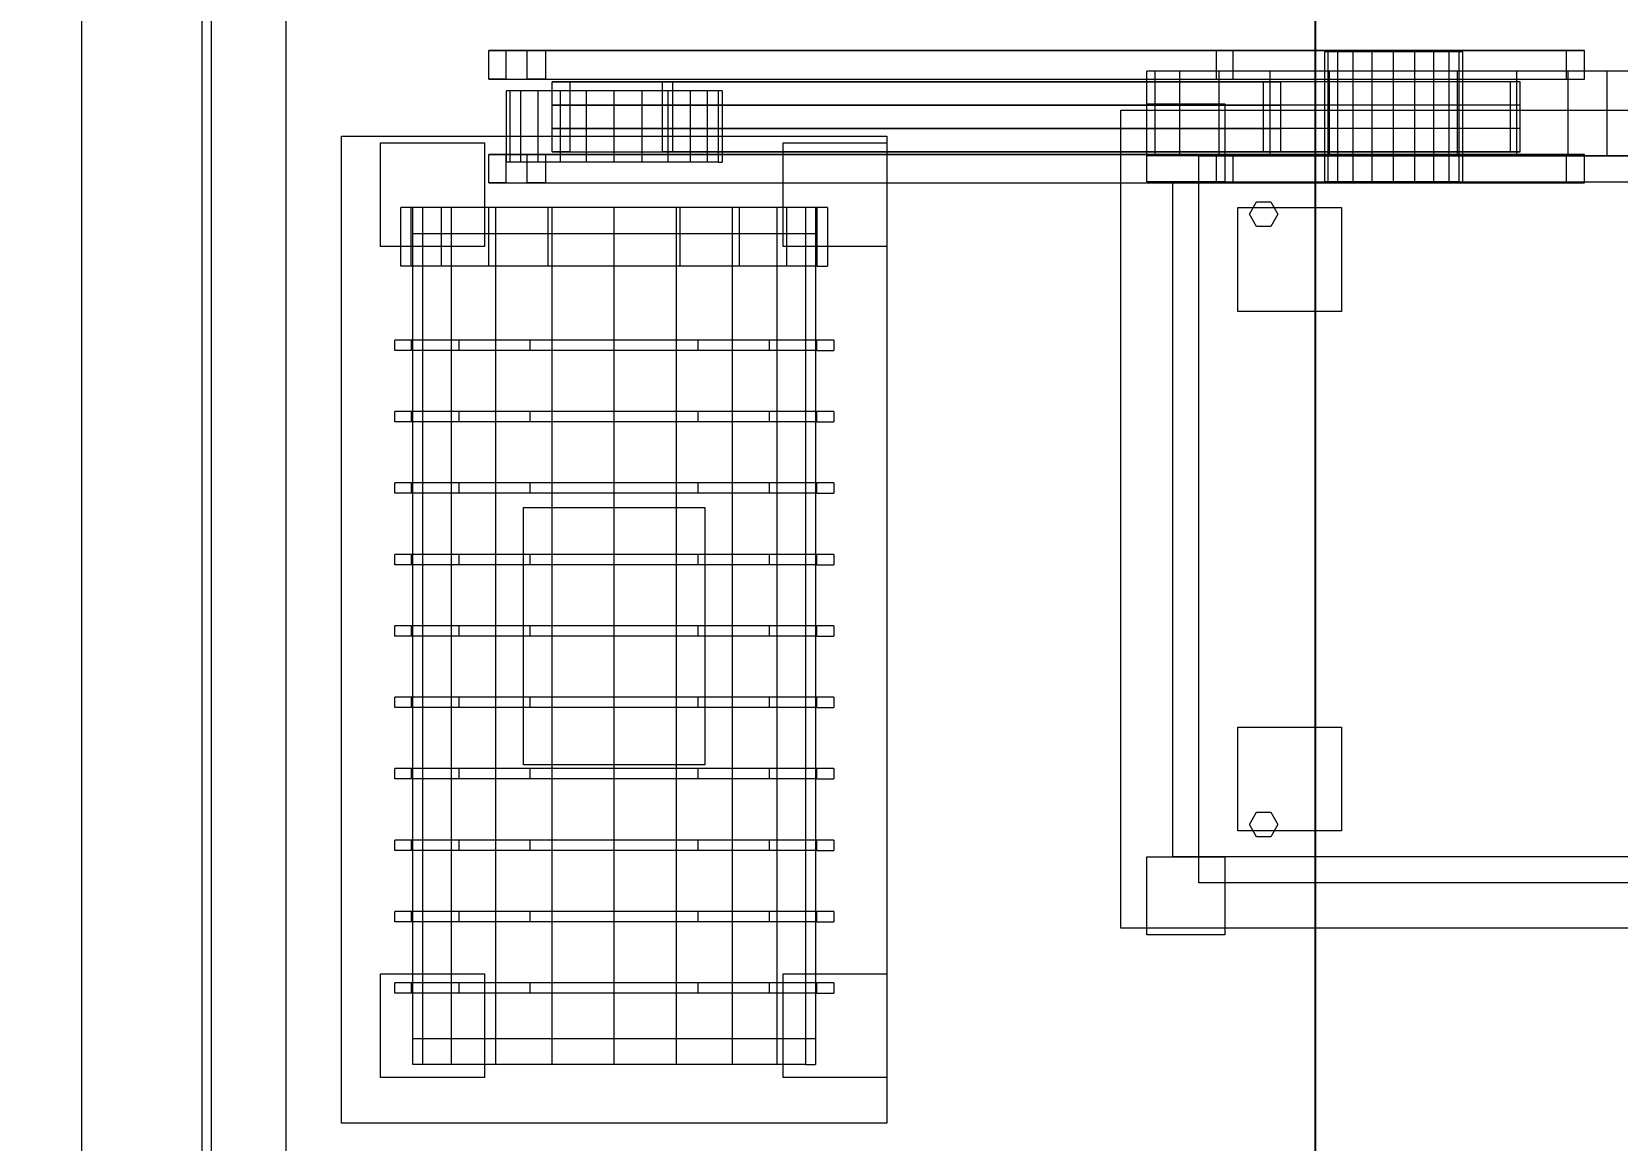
# Model space of a CAD drawing. Header units: millimetres. Extents: x -191664 to 191490, y -197311 to 10263.
# Drawn here: x -14 to 1207, y -90078 to -89224 of the extents above; entities that cross this region are included whole.
import ezdxf

# ---------------------------------------------------------------- set-up
doc = ezdxf.new("R2010")
doc.units = ezdxf.units.MM
for name, color, linetype, lineweight in [('COTAS_O', 1, 'Continuous', 0), ('DET_mezcladora_superior', 7, 'Continuous', 0), ('R15_COTAS_TRANSPORTE_P', 1, 'Continuous', 0)]:
    doc.layers.add(name, color=color, linetype=linetype, lineweight=lineweight)
doc.dimstyles.new('PLANTA_20', dxfattribs={"dimtxt": 50, "dimasz": 30, "dimexe": 30, "dimexo": 16, "dimgap": 20, "dimtad": 1, "dimtih": 1, "dimtoh": 1, "dimdec": 1, "dimzin": 0, "dimdsep": 46, "dimcen": 0.09, "dimadec": 0, "dimazin": 0, "dimtfac": 1, "dimtdec": 4, "dimtofl": 0, "dimtmove": 0, "dimatfit": 3, "dimfxl": 1, "dimtolj": 1, "dimtzin": 0, "dimarcsym": 0})

# ---------------------------------------------------------------- blocks, each defined once
blk = doc.blocks.new('*D67')
at = {"layer": 'COTAS_O', "color": 0, "lineweight": -2, "transparency": 16777216}
for p, q in [((1459, -88950), (945, -88950)), ((975, -90220), (975, -88980)), ((1459, -90250), (945, -90250))]:
    blk.add_line(p, q, dxfattribs=at)
at = {"layer": 'COTAS_O', "color": 0, "transparency": 16777216}
for points in [[(970, -88980), (980, -88980), (975, -88950)], [(970, -90220), (980, -90220), (975, -90250)]]:
    blk.add_solid(points, dxfattribs=at)
at = {"layer": 'Defpoints', "color": 0, "transparency": 16777216}
for p in [(975, -88950), (1475, -88950), (1475, -90250)]:
    blk.add_point(p, dxfattribs=at)
blk = doc.blocks.new('*D131')
at = {"layer": 'Defpoints', "color": 0, "transparency": 16777216}
for p in [(1100, -183968.1), (1139.8, -184162.7), (1104.6, -184212), (1304.6, -184212), (1304.6, -184212)]:
    blk.add_point(p, dxfattribs=at)
at = {"layer": 'R15_COTAS_TRANSPORTE_P', "color": 0, "lineweight": -2, "transparency": 16777216}
blk.add_arc((1304.6, -184212), 172, 140.0034, 169.9966, dxfattribs=at)
at = {"layer": 'R15_COTAS_TRANSPORTE_P', "color": 0, "transparency": 16777216}
for points in [[(1169.3, -184097.9), (1176.3, -184105), (1194, -184080.2)], [(1140.2, -184182.6), (1130.2, -184181.7), (1132.6, -184212)]]:
    blk.add_solid(points, dxfattribs=at)
blk = doc.blocks.new('*D132')
at = {"layer": 'Defpoints', "color": 0, "transparency": 16777216}
for p in [(-500, -194490), (-500, -194490), (500, -194490), (203.3, -194656.7), (439.7, -194832)]:
    blk.add_point(p, dxfattribs=at)
at = {"layer": 'R15_COTAS_TRANSPORTE_P', "color": 0, "lineweight": -2, "transparency": 16777216}
blk.add_arc((-500, -194490), 722.8, 342.3783, 357.6217, dxfattribs=at)
at = {"layer": 'R15_COTAS_TRANSPORTE_P', "color": 0, "transparency": 16777216}
for points in [[(217.2, -194519.9), (227.1, -194520.1), (222.8, -194490)], [(193.6, -194710.4), (184.1, -194707.2), (179.2, -194737.2)]]:
    blk.add_solid(points, dxfattribs=at)
blk = doc.blocks.new('*D133')
at = {"layer": 'Defpoints', "color": 0, "transparency": 16777216}
for p in [(439.7, -194148), (217.9, -194406.1), (-500, -194490), (-500, -194490), (500, -194490)]:
    blk.add_point(p, dxfattribs=at)
at = {"layer": 'R15_COTAS_TRANSPORTE_P', "color": 0, "lineweight": -2, "transparency": 16777216}
blk.add_arc((-500, -194490), 722.8, 2.3783, 17.6217, dxfattribs=at)
at = {"layer": 'R15_COTAS_TRANSPORTE_P', "color": 0, "transparency": 16777216}
for points in [[(184.1, -194272.8), (193.6, -194269.6), (179.2, -194242.8)], [(227.1, -194459.9), (217.2, -194460.1), (222.8, -194490)]]:
    blk.add_solid(points, dxfattribs=at)

msp = doc.modelspace()

# ---------------------------------------------------------------- linework, layer by layer
at = {"layer": 'DET_mezcladora_superior', "color": 8, "true_color": 0x667b86}
for p, q in [((117.5, -88850), (117.5, -90350)), ((125, -90350), (125, -88850)), ((182.5, -90350), (182.5, -88850))]:
    msp.add_line(p, q, dxfattribs=at)
at = {"layer": 'DET_mezcladora_superior', "color": 251, "true_color": 0x64686b}
for p, q in [((25, -90200), (25, -89000)), ((825, -89915), (825, -89285)), ((825, -89285), (1335, -89285)), ((845, -89340), (845, -89280)), ((845, -89280), (905, -89280)), ((905, -89280), (905, -89340)), ((905, -89340), (845, -89340)), ((845, -89920), (845, -89860)), ((845, -89860), (905, -89860)), ((905, -89860), (905, -89920)), ((1335, -89915), (825, -89915)), ((905, -89920), (845, -89920))]:
    msp.add_line(p, q, dxfattribs=at)
at = {"layer": 'DET_mezcladora_superior', "color": 252, "true_color": 0x8b8c91}
for p, q in [((338.49, -89239), (351.51, -89239)), ((338.49, -89261), (338.49, -89239)), ((898.49, -89239), (338.49, -89239)), ((351.51, -89239), (351.51, -89261)), ((351.51, -89239), (911.51, -89239)), ((368.03, -89239), (381.97, -89239)), ((368.03, -89261), (368.03, -89239)), ((1168.03, -89239), (368.03, -89239)), ((381.97, -89239), (381.97, -89261)), ((381.97, -89239), (1181.97, -89239)), ((898.49, -89239), (898.49, -89261)), ((911.51, -89239), (898.49, -89239)), ((911.51, -89261), (911.51, -89239)), ((1168.03, -89239), (1168.03, -89261)), ((1181.97, -89239), (1168.03, -89239)), ((1181.97, -89261), (1181.97, -89239)), ((351.51, -89261), (338.49, -89261)), ((338.49, -89261), (898.49, -89261)), ((351.51, -89261), (911.51, -89261)), ((381.97, -89261), (368.03, -89261)), ((368.03, -89261), (1168.03, -89261)), ((381.97, -89261), (1181.97, -89261)), ((898.49, -89261), (911.51, -89261)), ((1168.03, -89261), (1181.97, -89261)), ((338.49, -89319), (351.51, -89319)), ((338.49, -89341), (338.49, -89319)), ((898.49, -89319), (338.49, -89319)), ((351.51, -89319), (351.51, -89341)), ((351.51, -89319), (911.51, -89319)), ((368.03, -89319), (381.97, -89319)), ((368.03, -89341), (368.03, -89319)), ((1168.03, -89319), (368.03, -89319)), ((381.97, -89319), (381.97, -89341)), ((381.97, -89319), (1181.97, -89319)), ((898.49, -89319), (898.49, -89341)), ((911.51, -89319), (898.49, -89319)), ((911.51, -89341), (911.51, -89319)), ((1168.03, -89319), (1168.03, -89341)), ((1181.97, -89319), (1168.03, -89319)), ((1181.97, -89341), (1181.97, -89319)), ((351.51, -89341), (338.49, -89341)), ((338.49, -89341), (898.49, -89341)), ((351.51, -89341), (911.51, -89341)), ((381.97, -89341), (368.03, -89341)), ((368.03, -89341), (1168.03, -89341)), ((381.97, -89341), (1181.97, -89341)), ((865, -89860), (865, -89340)), ((865, -89340), (1315, -89340)), ((898.49, -89341), (911.51, -89341)), ((1168.03, -89341), (1181.97, -89341)), ((1315, -89860), (865, -89860))]:
    msp.add_line(p, q, dxfattribs=at)
at = {"layer": 'DET_mezcladora_superior', "color": 9, "true_color": 0xc6c9c8}
for p, q in [((984.59, -89240), (982, -89240)), ((982, -89340), (982, -89240)), ((992.12, -89240), (984.59, -89240)), ((984.59, -89340), (984.59, -89240)), ((1003.85, -89240), (992.12, -89240)), ((992.12, -89340), (992.12, -89240)), ((1018.62, -89240), (1003.85, -89240)), ((1003.85, -89340), (1003.85, -89240)), ((1035, -89240), (1018.62, -89240)), ((1018.62, -89340), (1018.62, -89240)), ((1051.38, -89240), (1035, -89240)), ((1035, -89340), (1035, -89240)), ((1066.15, -89240), (1051.38, -89240)), ((1051.38, -89340), (1051.38, -89240)), ((1077.88, -89240), (1066.15, -89240)), ((1066.15, -89340), (1066.15, -89240)), ((1085.41, -89240), (1077.88, -89240)), ((1077.88, -89340), (1077.88, -89240)), ((1088, -89240), (1085.41, -89240)), ((1085.41, -89340), (1085.41, -89240)), ((1088, -89240), (1088, -89340)), ((225, -90065), (225, -89305)), ((225, -89305), (645, -89305)), ((645, -89305), (645, -90065)), ((984.59, -89340), (982, -89340)), ((992.12, -89340), (984.59, -89340)), ((1003.85, -89340), (992.12, -89340)), ((1018.62, -89340), (1003.85, -89340)), ((1035, -89340), (1018.62, -89340)), ((1051.38, -89340), (1035, -89340)), ((1066.15, -89340), (1051.38, -89340)), ((1077.88, -89340), (1066.15, -89340)), ((1085.41, -89340), (1077.88, -89340)), ((1085.41, -89340), (1088, -89340)), ((645, -90065), (225, -90065))]:
    msp.add_line(p, q, dxfattribs=at)
at = {"layer": 'DET_mezcladora_superior', "color": 250, "true_color": 0x33393d}
for p, q in [((851.47, -89255), (845, -89255)), ((845, -89320), (845, -89255)), ((870.46, -89255), (851.47, -89255)), ((851.47, -89320), (851.47, -89255)), ((900.65, -89255), (870.46, -89255)), ((870.46, -89320), (870.46, -89255)), ((940, -89255), (900.65, -89255)), ((900.65, -89320), (900.65, -89255)), ((985.82, -89255), (940, -89255)), ((940, -89320), (940, -89255)), ((1035, -89255), (985.82, -89255)), ((985.82, -89320), (985.82, -89255)), ((1084.18, -89255), (1035, -89255)), ((1035, -89320), (1035, -89255)), ((1130, -89255), (1084.18, -89255)), ((1084.18, -89320), (1084.18, -89255)), ((1169.35, -89255), (1130, -89255)), ((1130, -89320), (1130, -89255)), ((1199.54, -89255), (1169.35, -89255)), ((1169.35, -89320), (1169.35, -89255)), ((1218.53, -89255), (1199.54, -89255)), ((1199.54, -89320), (1199.54, -89255)), ((354.83, -89270), (352, -89270)), ((352, -89325), (352, -89270)), ((363.12, -89270), (354.83, -89270)), ((354.83, -89325), (354.83, -89270)), ((376.31, -89270), (363.12, -89270)), ((363.12, -89325), (363.12, -89270)), ((393.5, -89270), (376.31, -89270)), ((376.31, -89325), (376.31, -89270)), ((387.25, -89263), (400.91, -89263)), ((387.25, -89281), (387.25, -89263)), ((934.5, -89263), (387.25, -89263)), ((413.52, -89270), (393.5, -89270)), ((393.5, -89325), (393.5, -89270)), ((400.91, -89263), (400.91, -89281)), ((400.91, -89263), (948.15, -89263)), ((435, -89270), (413.52, -89270)), ((413.52, -89325), (413.52, -89270)), ((456.48, -89270), (435, -89270)), ((435, -89325), (435, -89270)), ((476.5, -89270), (456.48, -89270)), ((456.48, -89325), (456.48, -89270)), ((472.03, -89281), (472.03, -89263)), ((472.03, -89263), (479.81, -89263)), ((1124.78, -89263), (472.03, -89263)), ((493.69, -89270), (476.5, -89270)), ((476.5, -89325), (476.5, -89270)), ((479.81, -89263), (479.81, -89281)), ((1132.56, -89263), (479.81, -89263)), ((506.88, -89270), (493.69, -89270)), ((493.69, -89325), (493.69, -89270)), ((515.17, -89270), (506.88, -89270)), ((506.88, -89325), (506.88, -89270)), ((518, -89270), (515.17, -89270)), ((515.17, -89325), (515.17, -89270)), ((518, -89270), (518, -89325)), ((934.5, -89263), (934.5, -89281)), ((948.15, -89263), (934.5, -89263)), ((948.15, -89281), (948.15, -89263)), ((1132.56, -89263), (1124.78, -89263)), ((1124.78, -89263), (1124.78, -89281)), ((1132.56, -89281), (1132.56, -89263)), ((387.25, -89281), (400.91, -89281)), ((387.25, -89299), (387.25, -89281)), ((934.5, -89281), (387.25, -89281)), ((400.91, -89281), (400.91, -89299)), ((400.91, -89281), (948.15, -89281)), ((472.03, -89299), (472.03, -89281)), ((472.03, -89281), (479.81, -89281)), ((1124.78, -89281), (472.03, -89281)), ((479.81, -89281), (479.81, -89299)), ((1132.56, -89281), (479.81, -89281)), ((934.5, -89281), (934.5, -89299)), ((948.15, -89281), (934.5, -89281)), ((948.15, -89299), (948.15, -89281)), ((1132.56, -89281), (1124.78, -89281)), ((1124.78, -89281), (1124.78, -89299)), ((1132.56, -89299), (1132.56, -89281)), ((387.25, -89299), (400.91, -89299)), ((387.25, -89317), (387.25, -89299)), ((934.5, -89299), (387.25, -89299)), ((400.91, -89299), (400.91, -89317)), ((400.91, -89299), (948.15, -89299)), ((472.03, -89317), (472.03, -89299)), ((472.03, -89299), (479.81, -89299)), ((1124.78, -89299), (472.03, -89299)), ((479.81, -89299), (479.81, -89317)), ((1132.56, -89299), (479.81, -89299)), ((934.5, -89299), (934.5, -89317)), ((948.15, -89299), (934.5, -89299)), ((948.15, -89317), (948.15, -89299)), ((1132.56, -89299), (1124.78, -89299)), ((1124.78, -89299), (1124.78, -89317)), ((1132.56, -89317), (1132.56, -89299)), ((400.91, -89317), (387.25, -89317)), ((387.25, -89317), (934.5, -89317)), ((400.91, -89317), (948.15, -89317)), ((479.81, -89317), (472.03, -89317)), ((472.03, -89317), (1124.78, -89317)), ((1132.56, -89317), (479.81, -89317)), ((851.47, -89320), (845, -89320)), ((870.46, -89320), (851.47, -89320)), ((900.65, -89320), (870.46, -89320)), ((885, -89880), (885, -89320)), ((885, -89320), (1295, -89320)), ((940, -89320), (900.65, -89320)), ((934.5, -89317), (948.15, -89317)), ((985.82, -89320), (940, -89320)), ((1035, -89320), (985.82, -89320)), ((1084.18, -89320), (1035, -89320)), ((1130, -89320), (1084.18, -89320)), ((1124.78, -89317), (1132.56, -89317)), ((1169.35, -89320), (1130, -89320)), ((1199.54, -89320), (1169.35, -89320)), ((1218.53, -89320), (1199.54, -89320)), ((354.83, -89325), (352, -89325)), ((363.12, -89325), (354.83, -89325)), ((376.31, -89325), (363.12, -89325)), ((393.5, -89325), (376.31, -89325)), ((413.52, -89325), (393.5, -89325)), ((435, -89325), (413.52, -89325)), ((456.48, -89325), (435, -89325)), ((476.5, -89325), (456.48, -89325)), ((493.69, -89325), (476.5, -89325)), ((506.88, -89325), (493.69, -89325)), ((515.17, -89325), (506.88, -89325)), ((515.17, -89325), (518, -89325)), ((287.59, -89360), (280, -89360)), ((280, -90020), (280, -89360)), ((309.6, -89360), (287.59, -89360)), ((287.59, -90020), (287.59, -89360)), ((343.89, -89360), (309.6, -89360)), ((309.6, -90020), (309.6, -89360)), ((387.1, -89360), (343.89, -89360)), ((343.89, -90020), (343.89, -89360)), ((435, -89360), (387.1, -89360)), ((387.1, -90020), (387.1, -89360)), ((482.9, -89360), (435, -89360)), ((435, -90020), (435, -89360)), ((526.11, -89360), (482.9, -89360)), ((482.9, -90020), (482.9, -89360)), ((560.4, -89360), (526.11, -89360)), ((526.11, -90020), (526.11, -89360)), ((582.41, -89360), (560.4, -89360)), ((560.4, -90020), (560.4, -89360)), ((590, -89360), (582.41, -89360)), ((582.41, -90020), (582.41, -89360)), ((590, -89360), (590, -90020)), ((278.91, -89462), (266.05, -89462)), ((266.05, -89470), (266.05, -89462)), ((278.91, -89470), (266.05, -89470)), ((315.53, -89462), (278.91, -89462)), ((278.91, -89470), (278.91, -89462)), ((315.53, -89470), (278.91, -89470)), ((370.35, -89462), (315.53, -89462)), ((315.53, -89470), (315.53, -89462)), ((370.35, -89470), (315.53, -89470)), ((435, -89462), (370.35, -89462)), ((370.35, -89470), (370.35, -89462)), ((435, -89470), (370.35, -89470)), ((499.65, -89462), (435, -89462)), ((435, -89470), (435, -89462)), ((499.65, -89470), (435, -89470)), ((554.47, -89462), (499.65, -89462)), ((499.65, -89470), (499.65, -89462)), ((554.47, -89470), (499.65, -89470)), ((591.09, -89462), (554.47, -89462)), ((554.47, -89470), (554.47, -89462)), ((591.09, -89470), (554.47, -89470)), ((603.95, -89462), (591.09, -89462)), ((591.09, -89470), (591.09, -89462)), ((591.09, -89470), (603.95, -89470)), ((603.95, -89462), (603.95, -89470)), ((278.91, -89517), (266.05, -89517)), ((266.05, -89525), (266.05, -89517)), ((315.53, -89517), (278.91, -89517)), ((278.91, -89525), (278.91, -89517)), ((370.35, -89517), (315.53, -89517)), ((315.53, -89525), (315.53, -89517)), ((435, -89517), (370.35, -89517)), ((370.35, -89525), (370.35, -89517)), ((499.65, -89517), (435, -89517)), ((435, -89525), (435, -89517)), ((554.47, -89517), (499.65, -89517)), ((499.65, -89525), (499.65, -89517)), ((591.09, -89517), (554.47, -89517)), ((554.47, -89525), (554.47, -89517)), ((603.95, -89517), (591.09, -89517)), ((591.09, -89525), (591.09, -89517)), ((603.95, -89517), (603.95, -89525)), ((278.91, -89525), (266.05, -89525)), ((315.53, -89525), (278.91, -89525)), ((370.35, -89525), (315.53, -89525)), ((435, -89525), (370.35, -89525)), ((499.65, -89525), (435, -89525)), ((554.47, -89525), (499.65, -89525)), ((591.09, -89525), (554.47, -89525)), ((591.09, -89525), (603.95, -89525)), ((278.91, -89572), (266.05, -89572)), ((266.05, -89580), (266.05, -89572)), ((278.91, -89580), (266.05, -89580)), ((315.53, -89572), (278.91, -89572)), ((278.91, -89580), (278.91, -89572)), ((315.53, -89580), (278.91, -89580)), ((370.35, -89572), (315.53, -89572)), ((315.53, -89580), (315.53, -89572)), ((370.35, -89580), (315.53, -89580)), ((435, -89572), (370.35, -89572)), ((370.35, -89580), (370.35, -89572)), ((435, -89580), (370.35, -89580)), ((499.65, -89572), (435, -89572)), ((435, -89580), (435, -89572)), ((499.65, -89580), (435, -89580)), ((554.47, -89572), (499.65, -89572)), ((499.65, -89580), (499.65, -89572)), ((554.47, -89580), (499.65, -89580)), ((591.09, -89572), (554.47, -89572)), ((554.47, -89580), (554.47, -89572)), ((591.09, -89580), (554.47, -89580)), ((603.95, -89572), (591.09, -89572)), ((591.09, -89580), (591.09, -89572)), ((591.09, -89580), (603.95, -89580)), ((603.95, -89572), (603.95, -89580)), ((365.25, -89789), (365.25, -89591)), ((365.25, -89591), (504.75, -89591)), ((504.75, -89591), (504.75, -89789)), ((278.91, -89627), (266.05, -89627)), ((266.05, -89635), (266.05, -89627)), ((315.53, -89627), (278.91, -89627)), ((278.91, -89635), (278.91, -89627)), ((370.35, -89627), (315.53, -89627)), ((315.53, -89635), (315.53, -89627)), ((435, -89627), (370.35, -89627)), ((370.35, -89635), (370.35, -89627)), ((499.65, -89627), (435, -89627)), ((435, -89635), (435, -89627)), ((554.47, -89627), (499.65, -89627)), ((499.65, -89635), (499.65, -89627)), ((591.09, -89627), (554.47, -89627)), ((554.47, -89635), (554.47, -89627)), ((603.95, -89627), (591.09, -89627)), ((591.09, -89635), (591.09, -89627)), ((603.95, -89627), (603.95, -89635)), ((278.91, -89635), (266.05, -89635)), ((315.53, -89635), (278.91, -89635)), ((370.35, -89635), (315.53, -89635)), ((435, -89635), (370.35, -89635)), ((499.65, -89635), (435, -89635)), ((554.47, -89635), (499.65, -89635)), ((591.09, -89635), (554.47, -89635)), ((591.09, -89635), (603.95, -89635)), ((278.91, -89682), (266.05, -89682)), ((266.05, -89690), (266.05, -89682)), ((278.91, -89690), (266.05, -89690)), ((315.53, -89682), (278.91, -89682)), ((278.91, -89690), (278.91, -89682)), ((315.53, -89690), (278.91, -89690)), ((370.35, -89682), (315.53, -89682)), ((315.53, -89690), (315.53, -89682)), ((370.35, -89690), (315.53, -89690)), ((435, -89682), (370.35, -89682)), ((370.35, -89690), (370.35, -89682)), ((435, -89690), (370.35, -89690)), ((499.65, -89682), (435, -89682)), ((435, -89690), (435, -89682)), ((499.65, -89690), (435, -89690)), ((554.47, -89682), (499.65, -89682)), ((499.65, -89690), (499.65, -89682)), ((554.47, -89690), (499.65, -89690)), ((591.09, -89682), (554.47, -89682)), ((554.47, -89690), (554.47, -89682)), ((591.09, -89690), (554.47, -89690)), ((603.95, -89682), (591.09, -89682)), ((591.09, -89690), (591.09, -89682)), ((591.09, -89690), (603.95, -89690)), ((603.95, -89682), (603.95, -89690)), ((278.91, -89737), (266.05, -89737)), ((266.05, -89745), (266.05, -89737)), ((315.53, -89737), (278.91, -89737)), ((278.91, -89745), (278.91, -89737)), ((370.35, -89737), (315.53, -89737)), ((315.53, -89745), (315.53, -89737)), ((435, -89737), (370.35, -89737)), ((370.35, -89745), (370.35, -89737)), ((499.65, -89737), (435, -89737)), ((435, -89745), (435, -89737)), ((554.47, -89737), (499.65, -89737)), ((499.65, -89745), (499.65, -89737)), ((591.09, -89737), (554.47, -89737)), ((554.47, -89745), (554.47, -89737)), ((603.95, -89737), (591.09, -89737)), ((591.09, -89745), (591.09, -89737)), ((603.95, -89737), (603.95, -89745)), ((278.91, -89745), (266.05, -89745)), ((315.53, -89745), (278.91, -89745)), ((370.35, -89745), (315.53, -89745)), ((435, -89745), (370.35, -89745)), ((499.65, -89745), (435, -89745)), ((554.47, -89745), (499.65, -89745)), ((591.09, -89745), (554.47, -89745)), ((591.09, -89745), (603.95, -89745)), ((278.91, -89792), (266.05, -89792)), ((266.05, -89800), (266.05, -89792)), ((278.91, -89800), (266.05, -89800)), ((315.53, -89792), (278.91, -89792)), ((278.91, -89800), (278.91, -89792)), ((315.53, -89800), (278.91, -89800)), ((370.35, -89792), (315.53, -89792)), ((315.53, -89800), (315.53, -89792)), ((370.35, -89800), (315.53, -89800)), ((504.75, -89789), (365.25, -89789)), ((435, -89792), (370.35, -89792)), ((370.35, -89800), (370.35, -89792)), ((435, -89800), (370.35, -89800)), ((499.65, -89792), (435, -89792)), ((435, -89800), (435, -89792)), ((499.65, -89800), (435, -89800)), ((554.47, -89792), (499.65, -89792)), ((499.65, -89800), (499.65, -89792)), ((554.47, -89800), (499.65, -89800)), ((591.09, -89792), (554.47, -89792)), ((554.47, -89800), (554.47, -89792)), ((591.09, -89800), (554.47, -89800)), ((603.95, -89792), (591.09, -89792)), ((591.09, -89800), (591.09, -89792)), ((591.09, -89800), (603.95, -89800)), ((603.95, -89792), (603.95, -89800)), ((278.91, -89847), (266.05, -89847)), ((266.05, -89855), (266.05, -89847)), ((315.53, -89847), (278.91, -89847)), ((278.91, -89855), (278.91, -89847)), ((370.35, -89847), (315.53, -89847)), ((315.53, -89855), (315.53, -89847)), ((435, -89847), (370.35, -89847)), ((370.35, -89855), (370.35, -89847)), ((499.65, -89847), (435, -89847)), ((435, -89855), (435, -89847)), ((554.47, -89847), (499.65, -89847)), ((499.65, -89855), (499.65, -89847)), ((591.09, -89847), (554.47, -89847)), ((554.47, -89855), (554.47, -89847)), ((603.95, -89847), (591.09, -89847)), ((591.09, -89855), (591.09, -89847)), ((603.95, -89847), (603.95, -89855)), ((278.91, -89855), (266.05, -89855)), ((315.53, -89855), (278.91, -89855)), ((370.35, -89855), (315.53, -89855)), ((435, -89855), (370.35, -89855)), ((499.65, -89855), (435, -89855)), ((554.47, -89855), (499.65, -89855)), ((591.09, -89855), (554.47, -89855)), ((591.09, -89855), (603.95, -89855)), ((1295, -89880), (885, -89880)), ((278.91, -89902), (266.05, -89902)), ((266.05, -89910), (266.05, -89902)), ((315.53, -89902), (278.91, -89902)), ((278.91, -89910), (278.91, -89902)), ((370.35, -89902), (315.53, -89902)), ((315.53, -89910), (315.53, -89902)), ((435, -89902), (370.35, -89902)), ((370.35, -89910), (370.35, -89902)), ((499.65, -89902), (435, -89902)), ((435, -89910), (435, -89902)), ((554.47, -89902), (499.65, -89902)), ((499.65, -89910), (499.65, -89902)), ((591.09, -89902), (554.47, -89902)), ((554.47, -89910), (554.47, -89902)), ((603.95, -89902), (591.09, -89902)), ((591.09, -89910), (591.09, -89902)), ((603.95, -89902), (603.95, -89910)), ((278.91, -89910), (266.05, -89910)), ((315.53, -89910), (278.91, -89910)), ((370.35, -89910), (315.53, -89910)), ((435, -89910), (370.35, -89910)), ((499.65, -89910), (435, -89910)), ((554.47, -89910), (499.65, -89910)), ((591.09, -89910), (554.47, -89910)), ((591.09, -89910), (603.95, -89910)), ((278.91, -89957), (266.05, -89957)), ((266.05, -89965), (266.05, -89957)), ((315.53, -89957), (278.91, -89957)), ((278.91, -89965), (278.91, -89957)), ((370.35, -89957), (315.53, -89957)), ((315.53, -89965), (315.53, -89957)), ((435, -89957), (370.35, -89957)), ((370.35, -89965), (370.35, -89957)), ((499.65, -89957), (435, -89957)), ((435, -89965), (435, -89957)), ((554.47, -89957), (499.65, -89957)), ((499.65, -89965), (499.65, -89957)), ((591.09, -89957), (554.47, -89957)), ((554.47, -89965), (554.47, -89957)), ((603.95, -89957), (591.09, -89957)), ((591.09, -89965), (591.09, -89957)), ((603.95, -89957), (603.95, -89965)), ((278.91, -89965), (266.05, -89965)), ((315.53, -89965), (278.91, -89965)), ((370.35, -89965), (315.53, -89965)), ((435, -89965), (370.35, -89965)), ((499.65, -89965), (435, -89965)), ((554.47, -89965), (499.65, -89965)), ((591.09, -89965), (554.47, -89965)), ((591.09, -89965), (603.95, -89965)), ((287.59, -90020), (280, -90020)), ((309.6, -90020), (287.59, -90020)), ((343.89, -90020), (309.6, -90020)), ((387.1, -90020), (343.89, -90020)), ((435, -90020), (387.1, -90020)), ((482.9, -90020), (435, -90020)), ((526.11, -90020), (482.9, -90020)), ((560.4, -90020), (526.11, -90020)), ((582.41, -90020), (560.4, -90020)), ((582.41, -90020), (590, -90020))]:
    msp.add_line(p, q, dxfattribs=at)
at = {"layer": 'DET_mezcladora_superior', "color": 251, "true_color": 0x545d65}
for p, q in [((255, -89390), (255, -89310)), ((255, -89310), (335, -89310)), ((335, -89310), (335, -89390)), ((565, -89390), (565, -89310)), ((565, -89310), (645, -89310)), ((645, -89310), (645, -89390)), ((915, -89440), (915, -89360)), ((915, -89360), (995, -89360)), ((995, -89360), (995, -89440)), ((335, -89390), (255, -89390)), ((645, -89390), (565, -89390)), ((995, -89440), (915, -89440)), ((915, -89840), (915, -89760)), ((915, -89760), (995, -89760)), ((995, -89760), (995, -89840)), ((995, -89840), (915, -89840)), ((255, -90030), (255, -89950)), ((255, -89950), (335, -89950)), ((335, -89950), (335, -90030)), ((565, -90030), (565, -89950)), ((565, -89950), (645, -89950)), ((645, -89950), (645, -90030)), ((335, -90030), (255, -90030)), ((645, -90030), (565, -90030))]:
    msp.add_line(p, q, dxfattribs=at)
at = {"layer": 'DET_mezcladora_superior', "color": 129, "true_color": 0x304542}
for p, q in [((278.74, -89360), (270.7, -89360)), ((270.7, -89405), (270.7, -89360)), ((302.08, -89360), (278.74, -89360)), ((278.74, -89405), (278.74, -89360)), ((338.43, -89360), (302.08, -89360)), ((302.08, -89405), (302.08, -89360)), ((384.23, -89360), (338.43, -89360)), ((338.43, -89405), (338.43, -89360)), ((435, -89360), (384.23, -89360)), ((384.23, -89405), (384.23, -89360)), ((485.77, -89360), (435, -89360)), ((435, -89405), (435, -89360)), ((531.57, -89360), (485.77, -89360)), ((485.77, -89405), (485.77, -89360)), ((567.92, -89360), (531.57, -89360)), ((531.57, -89405), (531.57, -89360)), ((591.26, -89360), (567.92, -89360)), ((567.92, -89405), (567.92, -89360)), ((599.3, -89360), (591.26, -89360)), ((591.26, -89405), (591.26, -89360)), ((599.3, -89360), (599.3, -89405)), ((278.74, -89405), (270.7, -89405)), ((302.08, -89405), (278.74, -89405)), ((338.43, -89405), (302.08, -89405)), ((384.23, -89405), (338.43, -89405)), ((435, -89405), (384.23, -89405)), ((485.77, -89405), (435, -89405)), ((531.57, -89405), (485.77, -89405)), ((567.92, -89405), (531.57, -89405)), ((591.26, -89405), (567.92, -89405)), ((591.26, -89405), (599.3, -89405))]:
    msp.add_line(p, q, dxfattribs=at)
at = {"layer": 'DET_mezcladora_superior', "color": 43, "true_color": 0xe7bf45}
for p, q in [((924, -89365), (929.5, -89355.47)), ((929.5, -89355.47), (940.5, -89355.47)), ((940.5, -89355.47), (946, -89365)), ((929.5, -89374.53), (924, -89365)), ((946, -89365), (940.5, -89374.53)), ((940.5, -89374.53), (929.5, -89374.53)), ((924, -89835), (929.5, -89825.47)), ((929.5, -89844.53), (924, -89835)), ((929.5, -89825.47), (940.5, -89825.47)), ((940.5, -89825.47), (946, -89835)), ((946, -89835), (940.5, -89844.53)), ((940.5, -89844.53), (929.5, -89844.53))]:
    msp.add_line(p, q, dxfattribs=at)
at = {"layer": 'DET_mezcladora_superior', "color": 251, "true_color": 0x536a64}
for p, q in [((280, -90000), (280, -89380)), ((280, -89380), (590, -89380)), ((590, -89380), (590, -90000)), ((590, -90000), (280, -90000))]:
    msp.add_line(p, q, dxfattribs=at)

# ---------------------------------------------------------------- dimensions: what is measured, and where the dimension line sits
at = {"layer": 'COTAS_O'}
dim = msp.add_aligned_dim(p1=(1475, -90250), p2=(1475, -88950), distance=500, text='<> O', dimstyle='PLANTA_20', dxfattribs=at)
dim.commit()
dim.dimension.update_dxf_attribs({"geometry": '*D67', "text_midpoint": (975, -89600)})
at = {"layer": 'R15_COTAS_TRANSPORTE_P'}
for base, line1, line2, picture, middle in [((217.89, -194406.09), ((-500, -194490), (500, -194490)), ((-500, -194490), (439.69, -194147.98)), '*D133', (191490.46, -33543.69)), ((203.29, -194656.68), ((-500, -194490), (500, -194490)), ((-500, -194490), (439.69, -194832.02)), '*D132', (-191664.11, -34001.98)), ((1139.8, -184162.66), ((1304.62, -184212), (1104.62, -184212)), ((1304.62, -184212), (1100, -183968.15)), '*D131', (-166426.35, -78863.51))]:
    dim = msp.add_angular_dim_2l(base=base, line1=line1, line2=line2, dimstyle='PLANTA_20', dxfattribs=at)
    dim.commit()
    dim.dimension.update_dxf_attribs({"geometry": picture, "text_midpoint": middle})

doc.saveas('drawing.dxf')
